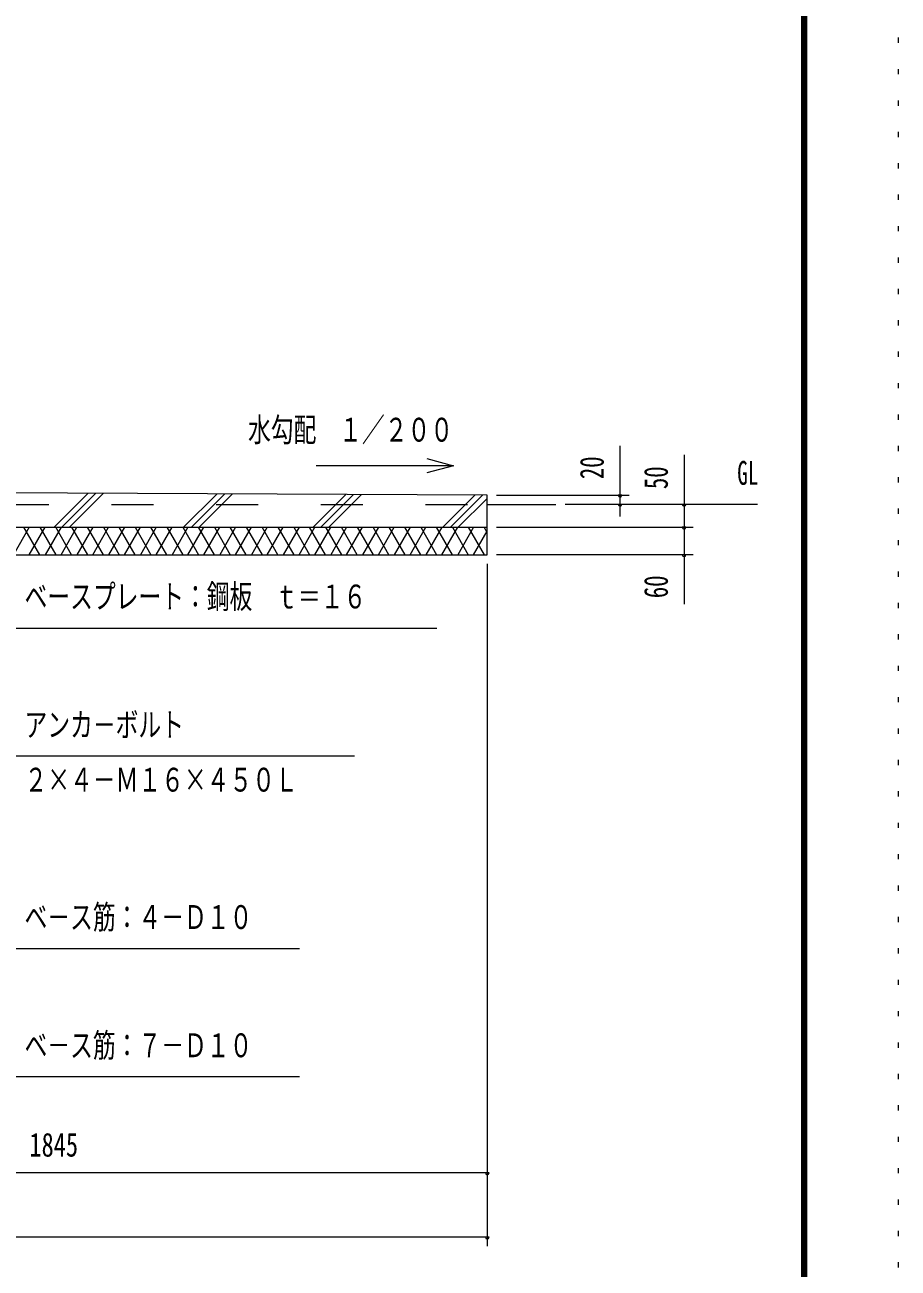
# Model space of a CAD drawing. Units: millimetres, scale not verified. Extents: x -31547 to 31550, y -14700 to 14700.
# Drawn here: x 24877 to 31550, y -4305 to 5198 of the extents above; entities that cross this region are included whole.
import ezdxf
from ezdxf.enums import TextEntityAlignment as Align

# ---------------------------------------------------------------- set-up
doc = ezdxf.new("R2010")
doc.units = ezdxf.units.MM
doc.header["$LTSCALE"] = 80
doc.linetypes.add('USER2', pattern=[10, 4, -6])
doc.linetypes.add('USER4', pattern=[3, 0.5, -2.5])
for name, color, linetype, lineweight in [('0-6_2-02BOLD', 7, 'Continuous', 18), ('0-7_2-12HIDDEN', 3, 'USER2', 18), ('0-A_2-52DIM', 3, 'Continuous', 18), ('0-B_2-62HATCH', 2, 'Continuous', 18), ('0-C_F-F1PAPER', 5, 'Continuous', 18), ('0-D_F-E_J_ADD', 5, 'USER4', 18)]:
    doc.layers.add(name, color=color, linetype=linetype, lineweight=lineweight)
doc.styles.add('ＭＳ ゴシック', font='')
doc.styles.get('ＭＳ ゴシック').set_extended_font_data('MS Gothic')

msp = doc.modelspace()

# ---------------------------------------------------------------- linework, layer by layer
at = {"layer": '0-6_2-02BOLD'}
for p, q in [((28409.83, 1602.9), (22108.25, 1634.25)), ((28409.83, 1532.9), (28934.82, 1532.9))]:
    msp.add_line(p, q, dxfattribs=at)
for points in [[(22774.83, 1147.9), (28409.83, 1147.9), (28409.83, 1602.9)], [(22774.83, 1007.9), (22774.83, 1357.9), (28409.83, 1357.9)]]:
    msp.add_lwpolyline(points, dxfattribs=at)
at = {"layer": '0-7_2-12HIDDEN'}
msp.add_line((14339.84, 1532.9), (28409.84, 1532.9), dxfattribs=at)
at = {"layer": '0-A_2-52DIM'}
for p, q in [((29424.83, 1438.97), (29424.83, 1980.9)), ((29914.84, 1910.9), (29914.84, 769.9)), ((28152.82, 1827.81), (27949.97, 1773.46)), ((28479.82, 1602.9), (29494.83, 1602.9)), ((30474.83, 1532.9), (29004.82, 1532.9)), ((29438.83, 1602.9), (29410.83, 1602.9)), ((29438.83, 1532.9), (29410.83, 1532.9)), ((29928.84, 1532.9), (29900.84, 1532.9)), ((28479.82, 1357.9), (29984.83, 1357.9)), ((29928.84, 1357.9), (29900.84, 1357.9)), ((29984.83, 1147.9), (28479.82, 1147.9)), ((29928.84, 1147.9), (29900.84, 1147.9)), ((28409.83, 1077.9), (28409.83, -4137.1)), ((24804.83, -1862.1), (26974.83, -1862.1)), ((28409.83, -3577.1), (14339.83, -3577.1)), ((28423.83, -3577.1), (28395.83, -3577.1)), ((28409.83, -4067.1), (14339.83, -4067.1)), ((28423.83, -4067.1), (28395.83, -4067.1))]:
    msp.add_line(p, q, dxfattribs=at)
for points in [[(27949.97, 1882.16), (28152.82, 1827.81), (27102.82, 1827.81)], [(22370.23, 1034.8), (24804.83, 587.9), (28024.83, 587.9)], [(27394.83, -392.1), (24804.83, -392.1), (22313.63, 154.53)], [(26974.83, -2842.1), (24804.83, -2842.1), (22953.54, -539.65)]]:
    msp.add_lwpolyline(points, dxfattribs=at)
for centre in [(29424.83, 1602.9), (29424.83, 1532.9), (29914.84, 1532.9), (29914.84, 1357.9), (29914.84, 1147.9), (28409.83, -3577.1), (28409.83, -4067.1)]:
    msp.add_arc(centre, 14, 180, 0, dxfattribs=at)
at = {"layer": '0-B_2-62HATCH'}
for p, q in [((25100.23, 1357.9), (25360.4, 1618.07)), ((25419.51, 1617.78), (25159.63, 1357.9)), ((25219.03, 1357.9), (25478.61, 1617.49)), ((26090.18, 1357.9), (26345.45, 1613.17)), ((26404.56, 1612.88), (26149.58, 1357.9)), ((26208.98, 1357.9), (26463.66, 1612.59)), ((27080.13, 1357.9), (27330.5, 1608.27)), ((27389.61, 1607.98), (27139.52, 1357.9)), ((27198.92, 1357.9), (27448.71, 1607.68)), ((28315.55, 1603.37), (28070.08, 1357.9)), ((28374.65, 1603.08), (28129.47, 1357.9)), ((28188.87, 1357.9), (28409.83, 1578.86)), ((24911.09, 1357.9), (24789.85, 1147.9)), ((24991.92, 1147.9), (24870.67, 1357.9)), ((24911.09, 1147.9), (25032.33, 1357.9)), ((24991.92, 1357.9), (25113.17, 1147.9)), ((25153.58, 1357.9), (25032.33, 1147.9)), ((25234.41, 1147.9), (25113.17, 1357.9)), ((25153.58, 1147.9), (25274.82, 1357.9)), ((25234.41, 1357.9), (25355.65, 1147.9)), ((25396.07, 1357.9), (25274.83, 1147.9)), ((25476.9, 1147.9), (25355.65, 1357.9)), ((25396.07, 1147.9), (25517.31, 1357.9)), ((25476.9, 1357.9), (25598.14, 1147.9)), ((25638.55, 1357.9), (25517.31, 1147.9)), ((25719.38, 1147.9), (25598.14, 1357.9)), ((25638.55, 1147.9), (25759.8, 1357.9)), ((25719.38, 1357.9), (25840.63, 1147.9)), ((25881.04, 1357.9), (25759.8, 1147.9)), ((25961.87, 1147.9), (25840.63, 1357.9)), ((25881.04, 1147.9), (26002.29, 1357.9)), ((25961.87, 1357.9), (26083.11, 1147.9)), ((26123.53, 1357.9), (26002.29, 1147.9)), ((26083.11, 1357.9), (26204.35, 1147.9)), ((26123.53, 1147.9), (26244.77, 1357.9)), ((26325.6, 1147.9), (26204.36, 1357.9)), ((26244.77, 1147.9), (26366.02, 1357.9)), ((26325.6, 1357.9), (26446.84, 1147.9)), ((26487.26, 1357.9), (26366.02, 1147.9)), ((26568.09, 1147.9), (26446.85, 1357.9)), ((26487.26, 1147.9), (26608.5, 1357.9)), ((26568.09, 1357.9), (26689.34, 1147.9)), ((26729.75, 1357.9), (26608.51, 1147.9)), ((26810.58, 1147.9), (26689.34, 1357.9)), ((26729.75, 1147.9), (26850.99, 1357.9)), ((26810.58, 1357.9), (26931.82, 1147.9)), ((26972.23, 1357.9), (26850.99, 1147.9)), ((26931.82, 1357.9), (27053.06, 1147.9)), ((26972.23, 1147.9), (27093.48, 1357.9)), ((27174.31, 1147.9), (27053.06, 1357.9)), ((27093.48, 1147.9), (27214.72, 1357.9)), ((27174.31, 1357.9), (27295.55, 1147.9)), ((27335.97, 1357.9), (27214.72, 1147.9)), ((27416.8, 1147.9), (27295.56, 1357.9)), ((27335.97, 1147.9), (27457.22, 1357.9)), ((27416.8, 1357.9), (27538.04, 1147.9)), ((27578.45, 1357.9), (27457.22, 1147.9)), ((27659.28, 1147.9), (27538.04, 1357.9)), ((27578.45, 1147.9), (27699.7, 1357.9)), ((27659.28, 1357.9), (27780.53, 1147.9)), ((27820.94, 1357.9), (27699.7, 1147.9)), ((27901.77, 1147.9), (27780.53, 1357.9)), ((27820.94, 1147.9), (27942.19, 1357.9)), ((27901.77, 1357.9), (28023.02, 1147.9)), ((28063.43, 1357.9), (27942.19, 1147.9)), ((28144.26, 1147.9), (28023.02, 1357.9)), ((28063.43, 1147.9), (28184.67, 1357.9)), ((28144.26, 1357.9), (28265.5, 1147.9)), ((28305.91, 1357.9), (28184.67, 1147.9)), ((28265.5, 1357.9), (28386.74, 1147.9)), ((28409.83, 1317.92), (28386.75, 1357.9)), ((28305.91, 1147.9), (28409.83, 1327.88))]:
    msp.add_line(p, q, dxfattribs=at)
at = {"layer": '0-C_F-F1PAPER'}
for points in [[(30849.95, -14000), (-9330.05, -14000), (-9330.05, 14140), (30849.95, 14140)], [(30846.45, -13996.5), (30846.45, 14136.5), (-9326.55, 14136.5), (-9326.55, -13996.5)], [(30842.95, -13993), (30842.95, 14133), (-9323.05, 14133), (-9323.05, -13993)], [(30839.45, -13989.5), (-9319.55, -13989.5), (-9319.55, 14129.5), (30839.45, 14129.5)], [(30835.95, -13986), (30835.95, 14126), (-9316.05, 14126), (-9316.05, -13986)], [(30832.45, -13982.5), (-9312.55, -13982.5), (-9312.55, 14122.5), (30832.45, 14122.5)], [(30828.95, -13979), (30828.95, 14119), (-9309.05, 14119), (-9309.05, -13979)], [(30825.45, -13975.5), (-9305.55, -13975.5), (-9305.55, 14115.5), (30825.45, 14115.5)], [(30821.95, -13972), (-9302.05, -13972), (-9302.05, 14112), (30821.95, 14112)], [(30818.45, -13968.5), (-9298.55, -13968.5), (-9298.55, 14108.5), (30818.45, 14108.5)], [(30814.95, -13965), (30814.95, 14105), (-9295.05, 14105), (-9295.05, -13965)]]:
    msp.add_lwpolyline(points, close=True, dxfattribs=at)
at = {"layer": '0-D_F-E_J_ADD'}
msp.add_lwpolyline([(31549.95, -14700), (-10030.05, -14700), (-10030.05, 14700), (31549.95, 14700)], close=True, dxfattribs=at)

# ---------------------------------------------------------------- texts
at = {"layer": '0-A_2-52DIM', "color": 7, "style": 'ＭＳ ゴシック'}
for s, width, p in [('水勾配\u3000１／２００', 0.7, (26582.67, 1957.68)), ('GL', 0.65, (30320.82, 1627.77)), ('ベースプレート：鋼板\u3000ｔ＝１６', 0.7, (24874.83, 682.77)), ('アンカ－ボルト', 0.7, (24874.83, -297.23)), ('２×４－Ｍ１６×４５０Ｌ', 0.7, (24874.83, -717.23)), ('ベ－ス筋：４－Ｄ１０', 0.7, (24874.82, -1767.23)), ('ベ－ス筋：７－Ｄ１０', 0.7, (24874.82, -2747.23)), ('1845', 0.75, (24911.96, -3507.1))]:
    msp.add_text(s, height=182.3, dxfattribs=dict(at, width=width)).set_placement(p, align=Align.BOTTOM_LEFT)
at = {"layer": '0-A_2-52DIM', "color": 7, "style": 'ＭＳ ゴシック', "width": 0.7}
for s, p in [('20', (29354.83, 1725.65)), ('50', (29844.83, 1649.5)), ('60', (29844.83, 815.94))]:
    msp.add_text(s, height=182.3, rotation=90, dxfattribs=at).set_placement(p, align=Align.BOTTOM_LEFT)

doc.saveas('drawing.dxf')
